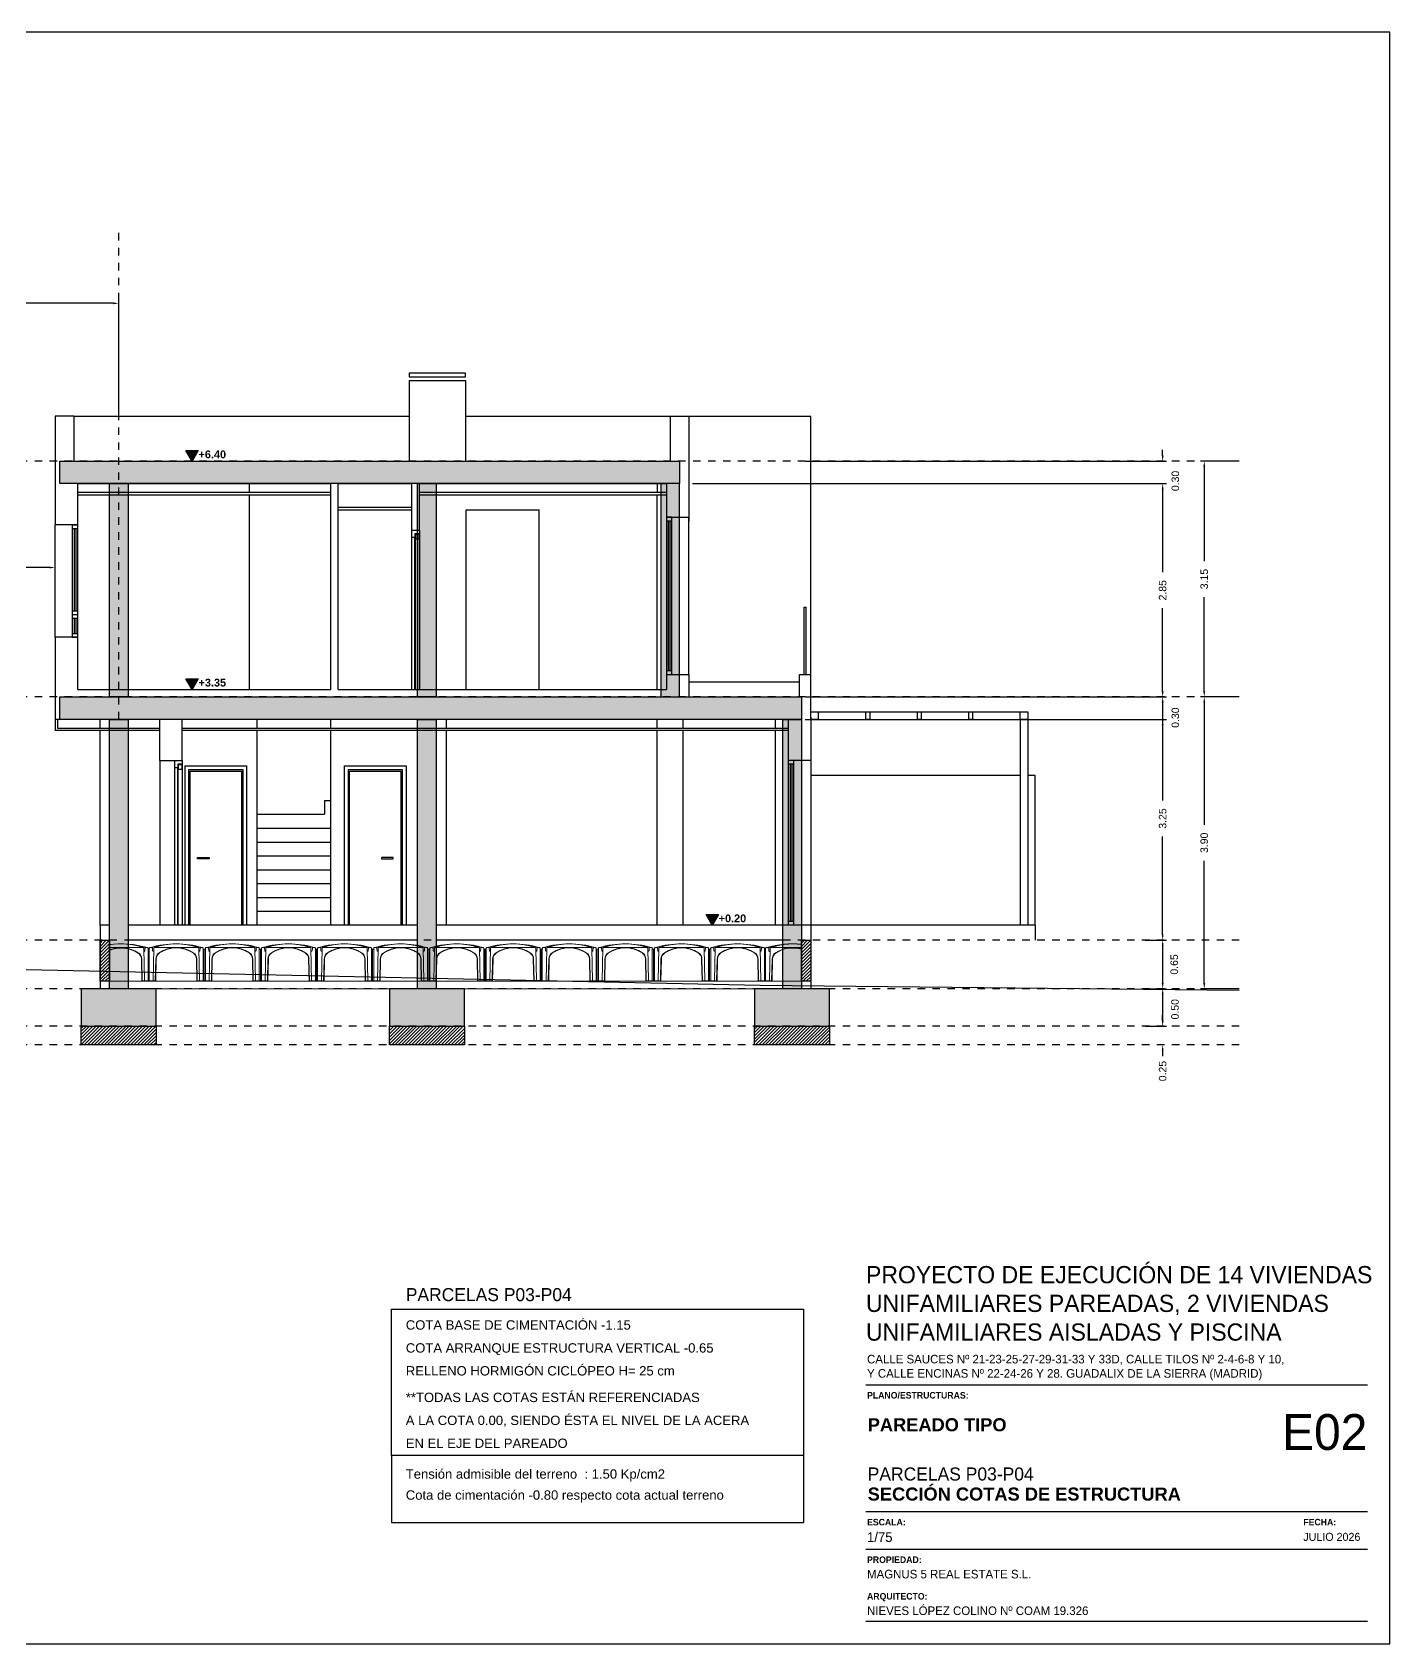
# Model space of a CAD drawing. Extents: x 2455 to 9764, y -806 to 181.
# Drawn here: x 4478.58 to 4496.73, y -409.26 to -387.73 of the extents above; entities that cross this region are included whole.
import ezdxf

# ---------------------------------------------------------------- set-up
doc = ezdxf.new("R2010")
doc.units = 0
doc.header["$LTSCALE"] = 0.2
doc.header["$MEASUREMENT"] = 0
doc.linetypes.add('CONTINUA', pattern=[0])
doc.linetypes.add('RAYITAS', pattern=[0.375, 0.25, -0.125])
doc.layers.get('0').update_dxf_attribs({"linetype": 'CONTINUOUS'})
doc.layers.add('01_cartela', color=6, linetype='CONTINUOUS', plot=False)
for name, color, linetype in [('01_cotas', 4, 'CONTINUOUS'), ('01_MONO inst', 254, 'CONTINUOUS'), ('01_muros', 1, 'CONTINUOUS'), ('01_perfil terreno natural', 170, 'CONTINUOUS'), ('01_proyección', 4, 'RAYITAS'), ('01_texto cartela', 4, 'CONTINUOUS'), ('CUADRO_LINEAS', 7, 'CONTINUOUS'), ('SOMBRAS2', 2, 'CONTINUOUS'), ('WL', 7, 'CONTINUOUS')]:
    doc.layers.add(name, color=color, linetype=linetype)
doc.layers.add('_CAVITI-AUX', color=2, linetype='CONTINUOUS', lineweight=5, plot=False)
doc.styles.add('Century Gothic', font='', dxfattribs={"height": 2})
doc.styles.add('Century Gothic_3', font='', dxfattribs={"height": 4.5})
doc.styles.add('Century Gothic_5', font='', dxfattribs={"height": 2.5})
doc.styles.add('Century Gothic_6', font='', dxfattribs={"height": 11})
doc.styles.add('Estilo1', font='swissel.ttf')
doc.styles.add('NIEVES3', font='swisseb.ttf')
doc.styles.add('ROMANS', font='romans')
doc.styles.get('Century Gothic').set_extended_font_data('Century Gothic')
doc.styles.get('Century Gothic_3').set_extended_font_data('Century Gothic')
doc.styles.get('Century Gothic_5').set_extended_font_data('Century Gothic')
doc.styles.get('Century Gothic_6').set_extended_font_data('Century Gothic')
doc.dimstyles.new('DECIMAL-50', dxfattribs={"dimtxt": 0.08, "dimasz": 0.15, "dimexe": 0.05, "dimexo": 0.05, "dimgap": 0.09, "dimtad": 0, "dimzin": 0, "dimdsep": 46, "dimtxsty": 'ROMANS', "dimblk": 'DOTSMALL', "dimcen": 0.09, "dimclrt": 7, "dimadec": 0, "dimazin": 0, "dimtfac": 1.38, "dimtix": 1, "dimtofl": 0, "dimtmove": 2, "dimatfit": 3, "dimldrblk": 'OBLIQUE', "dimfxl": 1, "dimtolj": 1, "dimtzin": 0, "dimarcsym": 0})

# ---------------------------------------------------------------- blocks, each defined once
blk = doc.blocks.new('C50_frontal')
for points in [[(0, 0.005), (0.1, 0.005), (0.1, 0), (0, 0), (0, 0.43), (0.008, 0.43, 0.414214), (0.015, 0.438)], [(0.073, 0.401, -0.505657), (0.059, 0.409), (0.056, 0.441, 0.383819), (0.046, 0.45), (0.025, 0.45, 0.414214), (0.015, 0.44), (0.015, 0.005)], [(0.065, 0.005), (0.074, 0.441, -0.383819), (0.084, 0.45), (0.666, 0.45, -0.383819), (0.676, 0.441), (0.685, 0.005)], [(0.655, 0.005), (0.649, 0.296, 0.24616), (0.602, 0.382, 0.30084), (0.148, 0.382, 0.246228), (0.101, 0.296), (0.095, 0.005)], [(0.65, 0.005), (0.644, 0.296, 0.24616), (0.599, 0.378, 0.30084), (0.151, 0.378, 0.246228), (0.106, 0.296), (0.1, 0.005)], [(0.75, 0.005), (0.65, 0.005), (0.65, 0), (0.75, 0), (0.75, 0.43), (0.742, 0.43, -0.414214), (0.735, 0.438)], [(0.677, 0.401, 0.505657), (0.691, 0.409), (0.694, 0.441, -0.383819), (0.704, 0.45), (0.725, 0.45, -0.414214), (0.735, 0.44), (0.735, 0.005)]]:
    blk.add_lwpolyline(points, format="xyb")
for centre, radius, start, end in [((0.375, -0.75), 1.25, 73.7398, 106.2602), ((0.375, -0.607), 1.107, 72.7173, 107.2827), ((0.373, -0.359), 0.859, 70.3508, 109.6492)]:
    blk.add_arc(centre, radius, start, end)
blk = doc.blocks.new('*D396')
at = {"layer": '01_cotas', "color": 0, "linetype": 'CONTINUA', "lineweight": -2, "transparency": 16777216}
for p, q in [((4494.667, -393.461), (4494.199, -393.461)), ((4494.667, -396.611), (4494.199, -396.611))]:
    blk.add_line(p, q, dxfattribs=at)
at = {"layer": '01_cotas', "color": 0, "lineweight": -2, "transparency": 16777216}
for p, q in [((4494.249, -393.536), (4494.249, -394.796)), ((4494.249, -396.536), (4494.249, -395.276))]:
    blk.add_line(p, q, dxfattribs=at)
at = {"layer": '01_cotas', "color": 0, "transparency": 16777216}
for points in [[(4494.237, -393.536), (4494.262, -393.536), (4494.249, -393.461)], [(4494.237, -396.536), (4494.262, -396.536), (4494.249, -396.611)]]:
    blk.add_solid(points, dxfattribs=at)
at = {"layer": '01_cotas', "color": 7, "transparency": 16777216, "insert": (4494.249, -395.036), "char_height": 0.1, "attachment_point": 5, "rotation": 90, "style": 'Estilo1'}
blk.add_mtext('\\A1;3.15', dxfattribs=at)
blk = doc.blocks.new('*D397')
at = {"layer": '01_cotas', "color": 0, "linetype": 'CONTINUA', "lineweight": -2, "transparency": 16777216}
for p, q in [((4494.667, -396.611), (4494.199, -396.611)), ((4494.667, -400.511), (4494.199, -400.511))]:
    blk.add_line(p, q, dxfattribs=at)
at = {"layer": '01_cotas', "color": 0, "lineweight": -2, "transparency": 16777216}
for p, q in [((4494.249, -396.686), (4494.249, -398.321)), ((4494.249, -400.436), (4494.249, -398.801))]:
    blk.add_line(p, q, dxfattribs=at)
at = {"layer": '01_cotas', "color": 0, "transparency": 16777216}
for points in [[(4494.237, -396.686), (4494.262, -396.686), (4494.249, -396.611)], [(4494.237, -400.436), (4494.262, -400.436), (4494.249, -400.511)]]:
    blk.add_solid(points, dxfattribs=at)
at = {"layer": '01_cotas', "color": 7, "transparency": 16777216, "insert": (4494.249, -398.561), "char_height": 0.1, "attachment_point": 5, "rotation": 90, "style": 'Estilo1'}
blk.add_mtext('\\A1;3.90', dxfattribs=at)
blk = doc.blocks.new('*D398')
at = {"layer": '01_cotas', "color": 0, "linetype": 'CONTINUA', "lineweight": -2, "transparency": 16777216}
for p, q in [((4493.459, -396.611), (4493.743, -396.611)), ((4493.459, -399.861), (4493.743, -399.861))]:
    blk.add_line(p, q, dxfattribs=at)
at = {"layer": '01_cotas', "color": 0, "lineweight": -2, "transparency": 16777216}
for p, q in [((4493.693, -396.686), (4493.693, -397.996)), ((4493.693, -399.786), (4493.693, -398.476))]:
    blk.add_line(p, q, dxfattribs=at)
at = {"layer": '01_cotas', "color": 0, "transparency": 16777216}
for points in [[(4493.681, -396.686), (4493.706, -396.686), (4493.693, -396.611)], [(4493.681, -399.786), (4493.706, -399.786), (4493.693, -399.861)]]:
    blk.add_solid(points, dxfattribs=at)
at = {"layer": '01_cotas', "color": 7, "transparency": 16777216, "insert": (4493.693, -398.236), "char_height": 0.1, "attachment_point": 5, "rotation": 90, "style": 'Estilo1'}
blk.add_mtext('\\A1;3.25', dxfattribs=at)
blk = doc.blocks.new('*D399')
at = {"layer": '01_cotas', "color": 0, "linetype": 'CONTINUA', "lineweight": -2, "transparency": 16777216}
for p, q in [((4493.509, -393.761), (4493.743, -393.761)), ((4493.509, -396.611), (4493.743, -396.611))]:
    blk.add_line(p, q, dxfattribs=at)
at = {"layer": '01_cotas', "color": 0, "lineweight": -2, "transparency": 16777216}
for p, q in [((4493.693, -393.836), (4493.693, -394.946)), ((4493.693, -396.536), (4493.693, -395.426))]:
    blk.add_line(p, q, dxfattribs=at)
at = {"layer": '01_cotas', "color": 0, "transparency": 16777216}
for points in [[(4493.681, -393.836), (4493.706, -393.836), (4493.693, -393.761)], [(4493.681, -396.536), (4493.706, -396.536), (4493.693, -396.611)]]:
    blk.add_solid(points, dxfattribs=at)
at = {"layer": '01_cotas', "color": 7, "transparency": 16777216, "insert": (4493.693, -395.186), "char_height": 0.1, "attachment_point": 5, "rotation": 90, "style": 'Estilo1'}
blk.add_mtext('\\A1;2.85', dxfattribs=at)
blk = doc.blocks.new('*D400')
at = {"layer": '01_cotas', "color": 0, "linetype": 'CONTINUA', "lineweight": -2, "transparency": 16777216}
for p, q in [((4488.915, -396.611), (4493.743, -396.611)), ((4488.915, -396.911), (4493.743, -396.911))]:
    blk.add_line(p, q, dxfattribs=at)
at = {"layer": '01_cotas', "color": 0, "lineweight": -2, "transparency": 16777216}
for p, q in [((4493.693, -396.536), (4493.693, -396.461)), ((4493.693, -396.986), (4493.693, -397.061))]:
    blk.add_line(p, q, dxfattribs=at)
at = {"layer": '01_cotas', "color": 0, "transparency": 16777216}
for points in [[(4493.681, -396.536), (4493.706, -396.536), (4493.693, -396.611)], [(4493.681, -396.986), (4493.706, -396.986), (4493.693, -396.911)]]:
    blk.add_solid(points, dxfattribs=at)
at = {"layer": '01_cotas', "color": 7, "transparency": 16777216, "insert": (4493.863, -396.888), "char_height": 0.1, "attachment_point": 5, "rotation": 90, "style": 'Estilo1'}
blk.add_mtext('\\A1;0.30', dxfattribs=at)
blk = doc.blocks.new('*D401')
at = {"layer": '01_cotas', "color": 0, "linetype": 'CONTINUA', "lineweight": -2, "transparency": 16777216}
for p, q in [((4493.459, -399.861), (4493.743, -399.861)), ((4493.459, -400.511), (4493.743, -400.511))]:
    blk.add_line(p, q, dxfattribs=at)
at = {"layer": '01_cotas', "color": 0, "lineweight": -2, "transparency": 16777216}
blk.add_line((4493.693, -399.936), (4493.693, -400.436), dxfattribs=at)
at = {"layer": '01_cotas', "color": 0, "transparency": 16777216}
for points in [[(4493.681, -399.936), (4493.706, -399.936), (4493.693, -399.861)], [(4493.681, -400.436), (4493.706, -400.436), (4493.693, -400.511)]]:
    blk.add_solid(points, dxfattribs=at)
at = {"layer": '01_cotas', "color": 7, "transparency": 16777216, "insert": (4493.848, -400.186), "char_height": 0.1, "attachment_point": 5, "rotation": 90, "style": 'Estilo1'}
blk.add_mtext('\\A1;0.65', dxfattribs=at)
blk = doc.blocks.new('*D402')
at = {"layer": '01_cotas', "color": 0, "linetype": 'CONTINUA', "lineweight": -2, "transparency": 16777216}
for p, q in [((4493.459, -400.511), (4493.743, -400.511)), ((4493.459, -401.011), (4493.743, -401.011))]:
    blk.add_line(p, q, dxfattribs=at)
at = {"layer": '01_cotas', "color": 0, "lineweight": -2, "transparency": 16777216}
blk.add_line((4493.693, -400.586), (4493.693, -400.936), dxfattribs=at)
at = {"layer": '01_cotas', "color": 0, "transparency": 16777216}
for points in [[(4493.681, -400.586), (4493.706, -400.586), (4493.693, -400.511)], [(4493.681, -400.936), (4493.706, -400.936), (4493.693, -401.011)]]:
    blk.add_solid(points, dxfattribs=at)
at = {"layer": '01_cotas', "color": 7, "transparency": 16777216, "insert": (4493.858, -400.785), "char_height": 0.1, "attachment_point": 5, "rotation": 90, "style": 'Estilo1'}
blk.add_mtext('\\A1;0.50', dxfattribs=at)
blk = doc.blocks.new('*D394')
at = {"layer": '01_cotas', "color": 0, "lineweight": -2, "transparency": 16777216}
for p, q in [((4493.693, -393.386), (4493.693, -393.311)), ((4493.693, -393.836), (4493.693, -393.911))]:
    blk.add_line(p, q, dxfattribs=at)
at = {"layer": '01_cotas', "color": 0, "linetype": 'CONTINUA', "lineweight": -2, "transparency": 16777216}
for p, q in [((4488.915, -393.461), (4493.743, -393.461)), ((4487.41, -393.761), (4493.743, -393.761))]:
    blk.add_line(p, q, dxfattribs=at)
at = {"layer": '01_cotas', "color": 0, "transparency": 16777216}
for points in [[(4493.681, -393.386), (4493.706, -393.386), (4493.693, -393.461)], [(4493.681, -393.836), (4493.706, -393.836), (4493.693, -393.761)]]:
    blk.add_solid(points, dxfattribs=at)
at = {"layer": '01_cotas', "color": 7, "transparency": 16777216, "insert": (4493.863, -393.725), "char_height": 0.1, "attachment_point": 5, "rotation": 90, "style": 'Estilo1'}
blk.add_mtext('\\A1;0.30', dxfattribs=at)
blk = doc.blocks.new('*D395')
at = {"layer": '01_cotas', "color": 0, "lineweight": -2, "transparency": 16777216}
for p, q in [((4493.693, -400.936), (4493.693, -400.861)), ((4493.693, -401.336), (4493.693, -401.411))]:
    blk.add_line(p, q, dxfattribs=at)
at = {"layer": '01_cotas', "color": 0, "transparency": 16777216}
for points in [[(4493.681, -400.936), (4493.706, -400.936), (4493.693, -401.011)], [(4493.681, -401.336), (4493.706, -401.336), (4493.693, -401.261)]]:
    blk.add_solid(points, dxfattribs=at)
at = {"layer": '01_cotas', "color": 7, "transparency": 16777216, "insert": (4493.693, -401.611), "char_height": 0.1, "attachment_point": 5, "rotation": 90, "style": 'Estilo1'}
blk.add_mtext('\\A1;0.25', dxfattribs=at)
blk = doc.blocks.new('*D449')
at = {"layer": '01_cotas', "color": 0, "linetype": 'CONTINUA', "lineweight": -2, "transparency": 16777216}
for p, q in [((4473.46, -392.811), (4473.46, -391.301)), ((4479.74, -392.811), (4479.74, -391.301))]:
    blk.add_line(p, q, dxfattribs=at)
at = {"layer": '01_cotas', "color": 0, "lineweight": -2, "transparency": 16777216}
for p, q in [((4473.535, -391.351), (4475.749, -391.351)), ((4479.665, -391.351), (4477.452, -391.351))]:
    blk.add_line(p, q, dxfattribs=at)
at = {"layer": '01_cotas', "color": 0, "transparency": 16777216}
for points in [[(4473.535, -391.339), (4473.535, -391.364), (4473.46, -391.351)], [(4479.665, -391.339), (4479.665, -391.364), (4479.74, -391.351)]]:
    blk.add_solid(points, dxfattribs=at)
at = {"layer": '01_cotas', "color": 7, "transparency": 16777216, "insert": (4476.6, -391.351), "char_height": 0.1, "width": 1.52292, "attachment_point": 5, "style": 'Estilo1'}
blk.add_mtext('\\A1;ORIGEN REPLANTEO P16\\P6.28', dxfattribs=at)
blk = doc.blocks.new('*D456')
at = {"layer": '01_cotas', "color": 0, "linetype": 'CONTINUA', "lineweight": -2, "transparency": 16777216}
for p, q in [((4473.46, -395.011), (4473.46, -394.832)), ((4478.89, -395.011), (4478.89, -394.832))]:
    blk.add_line(p, q, dxfattribs=at)
at = {"layer": '01_cotas', "color": 0, "lineweight": -2, "transparency": 16777216}
for p, q in [((4473.535, -394.882), (4475.169, -394.882)), ((4478.815, -394.882), (4477.182, -394.882))]:
    blk.add_line(p, q, dxfattribs=at)
at = {"layer": '01_cotas', "color": 0, "transparency": 16777216}
for points in [[(4473.535, -394.87), (4473.535, -394.895), (4473.46, -394.882)], [(4478.815, -394.87), (4478.815, -394.895), (4478.89, -394.882)]]:
    blk.add_solid(points, dxfattribs=at)
at = {"layer": '01_cotas', "color": 7, "transparency": 16777216, "insert": (4476.175, -394.882), "char_height": 0.1, "attachment_point": 5, "style": 'Estilo1'}
blk.add_mtext('\\A1;LÍNEA DE CERRAMIENTO\\P5.43', dxfattribs=at)

msp = doc.modelspace()

# ---------------------------------------------------------------- hatches: boundary and pattern name
at = {"layer": '01_MONO inst', "linetype": 'CONTINUA', "ltscale": 1.5}
h = msp.add_hatch(color=256, dxfattribs=at)
h.dxf.hatch_style = 1
h.paths.add_polyline_path([(4480.72, -393.461), (4480.637, -393.318), (4480.803, -393.318)])
h = msp.add_hatch(color=256, dxfattribs=at)
h.dxf.hatch_style = 1
h.paths.add_polyline_path([(4480.72, -396.511), (4480.637, -396.368), (4480.803, -396.368)])
h = msp.add_hatch(color=256, dxfattribs=at)
h.dxf.hatch_style = 1
h.paths.add_polyline_path([(4487.672, -399.661), (4487.59, -399.518), (4487.755, -399.518)])
at = {"layer": 'SOMBRAS2', "transparency": 33554534}
h = msp.add_hatch(color=254, dxfattribs=at)
h.dxf.hatch_style = 1
h.paths.add_polyline_path([(4478.955, -393.461), (4487.235, -393.461), (4487.235, -393.761), (4478.955, -393.761)])
h = msp.add_hatch(color=254, dxfattribs=at)
h.dxf.hatch_style = 1
h.paths.add_polyline_path([(4479.615, -393.761), (4479.865, -393.761), (4479.865, -396.611), (4479.615, -396.611)])
h = msp.add_hatch(color=254, dxfattribs=at)
h.dxf.hatch_style = 1
h.paths.add_polyline_path([(4483.735, -393.761), (4483.985, -393.761), (4483.985, -396.611), (4483.735, -396.611)])
h = msp.add_hatch(color=254, dxfattribs=at)
h.dxf.hatch_style = 1
h.paths.add_polyline_path([(4487.235, -393.761), (4486.985, -393.761), (4486.985, -396.611), (4487.235, -396.611)])
h = msp.add_hatch(color=254, dxfattribs=at)
h.dxf.hatch_style = 1
h.paths.add_polyline_path([(4478.955, -396.611), (4488.865, -396.611), (4488.865, -396.911), (4478.955, -396.911)])
h = msp.add_hatch(color=254, dxfattribs=at)
h.dxf.hatch_style = 1
h.paths.add_polyline_path([(4479.615, -396.911), (4479.865, -396.911), (4479.865, -400.511), (4479.615, -400.511)])
h = msp.add_hatch(color=254, dxfattribs=at)
h.dxf.hatch_style = 1
h.paths.add_polyline_path([(4483.735, -396.911), (4483.985, -396.911), (4483.985, -400.511), (4483.735, -400.511)])
h = msp.add_hatch(color=254, dxfattribs=at)
h.dxf.hatch_style = 1
h.paths.add_polyline_path([(4488.615, -396.911), (4488.865, -396.911), (4488.865, -400.511), (4488.615, -400.511)])
at = {"layer": 'SOMBRAS2'}
h = msp.add_hatch(dxfattribs=at)
h.set_pattern_fill('ANSI31', color=256, scale=0.25)
h.set_pattern_definition([(45, (38.846247, 0), (-0.02209708691, 0.02209708691), [])])
h.paths.add_polyline_path([(4479.49, -399.861), (4479.615, -399.861), (4479.615, -400.411), (4479.49, -400.411)])
h = msp.add_hatch(dxfattribs=at)
h.set_pattern_fill('ANSI31', color=256, scale=0.25)
h.set_pattern_definition([(45, (48.221247, 0), (-0.02209708691, 0.02209708691), [])])
h.paths.add_polyline_path([(4488.865, -399.861), (4488.99, -399.861), (4488.99, -400.411), (4488.865, -400.411)])
at = {"layer": 'SOMBRAS2', "transparency": 33554534}
h = msp.add_hatch(color=254, dxfattribs=at)
h.dxf.hatch_style = 1
h.paths.add_polyline_path([(4479.24, -401.011), (4480.24, -401.011), (4480.24, -400.511), (4479.24, -400.511)])
h = msp.add_hatch(color=254, dxfattribs=at)
h.dxf.hatch_style = 1
h.paths.add_polyline_path([(4483.36, -401.011), (4484.36, -401.011), (4484.36, -400.511), (4483.36, -400.511)])
h = msp.add_hatch(color=254, dxfattribs=at)
h.dxf.hatch_style = 1
h.paths.add_polyline_path([(4488.24, -401.011), (4489.24, -401.011), (4489.24, -400.511), (4488.24, -400.511)])
at = {"layer": 'SOMBRAS2'}
h = msp.add_hatch(dxfattribs=at)
h.set_pattern_fill('ANSI31', color=256, scale=0.25)
h.paths.add_polyline_path([(4479.24, -401.011), (4480.24, -401.011), (4480.24, -401.261), (4479.24, -401.261)])
h = msp.add_hatch(dxfattribs=at)
h.set_pattern_fill('ANSI31', color=256, scale=0.25)
h.paths.add_polyline_path([(4483.36, -401.011), (4484.36, -401.011), (4484.36, -401.261), (4483.36, -401.261)])
h = msp.add_hatch(dxfattribs=at)
h.set_pattern_fill('ANSI31', color=256, scale=0.25)
h.paths.add_polyline_path([(4488.24, -401.011), (4489.24, -401.011), (4489.24, -401.261), (4488.24, -401.261)])

# ---------------------------------------------------------------- linework, layer by layer
at = {"layer": '01_cartela', "color": 3}
msp.add_lwpolyline([(4466.091, -387.729), (4466.091, -409.264), (4496.729, -409.264), (4496.729, -387.729)], close=True, dxfattribs=at)
at = {"layer": '01_MONO inst'}
for p, q in [((4483.623, -392.385, 0), (4484.373, -392.385, 0)), ((4483.623, -392.385, 0), (4483.623, -393.461, 0)), ((4484.373, -392.385, 0), (4484.373, -393.461, 0)), ((4479.14, -392.861, 0), (4478.89, -392.861, 0)), ((4478.89, -392.861, 0), (4478.89, -394.311, 0)), ((4479.14, -392.861, 0), (4479.14, -393.461, 0)), ((4479.14, -392.861, 0), (4483.623, -392.861, 0)), ((4484.373, -392.861, 0), (4487.11, -392.861, 0)), ((4487.11, -392.861, 0), (4487.11, -393.461, 0)), ((4487.11, -392.861, 0), (4487.36, -392.861, 0)), ((4487.36, -392.861, 0), (4487.36, -394.261, 0)), ((4487.36, -392.861, 0), (4488.99, -392.861, 0)), ((4488.99, -396.311, 0), (4488.99, -392.862, 0)), ((4479.14, -393.461, 0), (4487.11, -393.461, 0)), ((4479.19, -393.761, 0), (4479.19, -394.311, 0)), ((4479.19, -393.761, 0), (4482.575, -393.761, 0)), ((4481.49, -393.881, 0), (4481.49, -393.761, 0)), ((4482.575, -396.511, 0), (4482.575, -393.761, 0)), ((4482.675, -393.761, 0), (4483.66, -393.761, 0)), ((4482.675, -396.511, 0), (4482.675, -393.761, 0)), ((4483.66, -394.381, 0), (4483.66, -393.761, 0)), ((4483.76, -393.761, 0), (4487.06, -393.761, 0)), ((4483.76, -394.381, 0), (4483.76, -393.761, 0)), ((4486.935, -393.761, 0), (4486.935, -393.881, 0)), ((4487.06, -393.761, 0), (4487.06, -394.261, 0)), ((4482.575, -393.881, 0), (4479.19, -393.881, 0)), ((4479.19, -393.911, 0), (4482.575, -393.911, 0)), ((4481.49, -396.511, 0), (4481.49, -393.911, 0)), ((4483.66, -394.081, 0), (4482.675, -394.081, 0)), ((4487.06, -393.881, 0), (4483.76, -393.881, 0)), ((4483.76, -393.911, 0), (4487.06, -393.911, 0)), ((4486.935, -396.511, 0), (4486.935, -393.911, 0)), ((4482.675, -394.111, 0), (4483.66, -394.111, 0)), ((4484.385, -396.511, 0), (4484.385, -394.111, 0)), ((4484.385, -394.111, 0), (4485.36, -394.111, 0)), ((4485.36, -396.511, 0), (4485.36, -394.111, 0)), ((4487.06, -394.211, 0), (4487.36, -394.211, 0)), ((4479.19, -394.311, 0), (4478.89, -394.311, 0)), ((4483.66, -394.381, 0), (4483.76, -394.381, 0)), ((4483.66, -394.481, 0), (4483.66, -394.381, 0)), ((4483.699, -394.481, 0), (4483.66, -394.481, 0)), ((4483.66, -396.511, 0), (4483.66, -394.481, 0)), ((4483.76, -394.431, 0), (4483.699, -394.431, 0)), ((4483.699, -394.431, 0), (4483.699, -394.481, 0)), ((4483.699, -396.511, 0), (4483.699, -394.481, 0)), ((4483.705, -396.511, 0), (4483.705, -394.497, 0)), ((4483.756, -394.497, 0), (4483.756, -396.511, 0)), ((4483.76, -394.381, 0), (4483.76, -394.431, 0)), ((4483.76, -394.431, 0), (4483.76, -396.511, 0)), ((4478.89, -395.811, 0), (4478.89, -396.961, 0)), ((4479.19, -395.811, 0), (4478.89, -395.811, 0)), ((4479.19, -395.811, 0), (4479.19, -396.511, 0)), ((4487.06, -396.311, 0), (4487.06, -396.511, 0)), ((4487.06, -396.311, 0), (4487.36, -396.311, 0)), ((4487.36, -396.311, 0), (4487.36, -396.611, 0)), ((4488.84, -396.611, 0), (4488.84, -396.311, 0)), ((4488.84, -396.311, 0), (4488.99, -396.311, 0)), ((4488.99, -396.831, 0), (4488.99, -396.311, 0)), ((4479.19, -396.511, 0), (4482.575, -396.511, 0)), ((4482.675, -396.511, 0), (4487.06, -396.511, 0)), ((4487.36, -396.611, 0), (4488.84, -396.611, 0)), ((4488.99, -396.881, 0), (4488.99, -397.461, 0)), ((4480.29, -396.911, 0), (4478.89, -396.911, 0)), ((4478.89, -396.911, 0), (4478.89, -397.061, 0)), ((4480.29, -397.061, 0), (4478.89, -397.061, 0)), ((4478.92, -396.911, 0), (4478.92, -397.031, 0)), ((4480.29, -397.031, 0), (4478.92, -397.031, 0)), ((4479.49, -397.031, 0), (4479.49, -396.911, 0)), ((4479.49, -399.661, 0), (4479.49, -397.061, 0)), ((4480.29, -397.461, 0), (4480.29, -396.911, 0)), ((4480.59, -397.461, 0), (4480.59, -396.911, 0)), ((4488.69, -396.911, 0), (4480.59, -396.911, 0)), ((4488.69, -397.031, 0), (4480.59, -397.031, 0)), ((4488.69, -397.061, 0), (4480.59, -397.061, 0)), ((4481.59, -397.031, 0), (4481.59, -396.911, 0)), ((4481.59, -399.661, 0), (4481.59, -397.061, 0)), ((4482.575, -397.031, 0), (4482.575, -396.911, 0)), ((4482.575, -399.661, 0), (4482.575, -397.061, 0)), ((4484.12, -397.031, 0), (4484.12, -396.911, 0)), ((4484.12, -399.661, 0), (4484.12, -397.061, 0)), ((4486.935, -397.031, 0), (4486.935, -396.911, 0)), ((4486.935, -399.661, 0), (4486.935, -397.061, 0)), ((4487.285, -397.031, 0), (4487.285, -396.911, 0)), ((4487.285, -399.661, 0), (4487.285, -397.061, 0)), ((4488.52, -397.031, 0), (4488.52, -396.911, 0)), ((4488.52, -399.661, 0), (4488.52, -397.061, 0)), ((4488.69, -396.911, 0), (4488.69, -397.461, 0)), ((4480.29, -397.461, 0), (4480.59, -397.461, 0)), ((4480.29, -397.461, 0), (4480.29, -399.661, 0)), ((4480.49, -397.561, 0), (4480.49, -397.461, 0)), ((4480.59, -397.511, 0), (4480.529, -397.511, 0)), ((4480.529, -397.511, 0), (4480.529, -397.561, 0)), ((4480.59, -397.461, 0), (4480.59, -397.511, 0)), ((4480.59, -397.511, 0), (4480.59, -399.661, 0)), ((4488.99, -397.461, 0), (4488.69, -397.461, 0)), ((4480.529, -397.561, 0), (4480.49, -397.561, 0)), ((4480.49, -399.661, 0), (4480.49, -397.561, 0)), ((4480.529, -399.661, 0), (4480.529, -397.561, 0)), ((4480.535, -399.661, 0), (4480.535, -397.577, 0)), ((4480.586, -397.577, 0), (4480.586, -399.661, 0)), ((4481.59, -398.179, 0), (4482.49, -398.179, 0)), ((4482.49, -397.994, 0), (4482.49, -398.179, 0)), ((4482.49, -397.994, 0), (4482.575, -397.994, 0)), ((4481.59, -398.364, 0), (4482.575, -398.364, 0)), ((4481.59, -398.55, 0), (4482.575, -398.55, 0)), ((4481.59, -398.735, 0), (4482.575, -398.735, 0)), ((4481.59, -398.92, 0), (4482.575, -398.92, 0)), ((4481.59, -399.105, 0), (4482.575, -399.105, 0)), ((4481.59, -399.291, 0), (4482.575, -399.291, 0)), ((4479.615, -399.661, 0), (4479.49, -399.661, 0)), ((4479.49, -399.661, 0), (4479.49, -400.511, 0)), ((4483.735, -399.661, 0), (4479.865, -399.661, 0)), ((4481.59, -399.476, 0), (4482.575, -399.476, 0)), ((4491.99, -399.661, 0), (4483.985, -399.661, 0)), ((4491.99, -399.661, 0), (4491.99, -399.861, 0)), ((4483.735, -399.861, 0), (4479.865, -399.861, 0)), ((4488.615, -399.861, 0), (4483.985, -399.861, 0))]:
    msp.add_line(p, q, dxfattribs=at)
at = {"layer": '01_MONO inst', "linetype": 'CONTINUA'}
for p, q in [((4487.06, -394.211, 0), (4487.06, -396.311, 0)), ((4487.13, -394.211, 0), (4487.06, -394.211, 0)), ((4487.13, -394.211, 0), (4487.06, -394.211, 0)), ((4487.13, -394.261, 0), (4487.06, -394.261, 0)), ((4487.083, -394.261, 0), (4487.083, -396.261, 0)), ((4487.107, -394.261, 0), (4487.107, -396.261, 0)), ((4487.13, -394.211, 0), (4487.13, -396.311, 0)), ((4487.36, -396.311, 0), (4487.36, -394.211, 0)), ((4478.89, -395.811, 0), (4478.89, -394.311, 0)), ((4479.12, -394.311, 0), (4479.19, -394.311, 0)), ((4479.12, -394.311, 0), (4479.19, -394.311, 0)), ((4479.12, -394.311, 0), (4479.12, -395.811, 0)), ((4479.12, -394.361, 0), (4479.19, -394.361, 0)), ((4479.143, -394.361, 0), (4479.143, -395.461, 0)), ((4479.167, -394.361, 0), (4479.167, -395.461, 0)), ((4479.19, -394.311, 0), (4479.19, -395.811, 0)), ((4479.12, -395.461, 0), (4479.19, -395.461, 0)), ((4479.12, -395.511, 0), (4479.19, -395.511, 0)), ((4479.12, -395.561, 0), (4479.19, -395.561, 0)), ((4479.143, -395.561, 0), (4479.143, -395.763, 0)), ((4479.167, -395.561, 0), (4479.167, -395.763, 0)), ((4488.9, -395.411, 0), (4488.93, -395.411, 0)), ((4488.9, -396.311, 0), (4488.9, -395.411, 0)), ((4488.93, -396.311, 0), (4488.93, -395.411, 0)), ((4479.12, -395.763, 0), (4479.19, -395.763, 0)), ((4479.12, -395.813, 0), (4479.19, -395.813, 0)), ((4487.13, -396.261, 0), (4487.06, -396.261, 0)), ((4487.36, -396.411, 0), (4488.84, -396.411, 0)), ((4489.09, -396.811, 0), (4489.728, -396.811, 0)), ((4489.778, -396.811, 0), (4490.415, -396.811, 0)), ((4490.465, -396.811, 0), (4491.103, -396.811, 0)), ((4491.153, -396.811, 0), (4491.79, -396.811, 0)), ((4489.09, -396.911, 0), (4489.728, -396.911, 0)), ((4489.778, -396.911, 0), (4490.415, -396.911, 0)), ((4490.465, -396.911, 0), (4491.103, -396.911, 0)), ((4491.153, -396.911, 0), (4491.79, -396.911, 0)), ((4491.79, -396.911, 0), (4491.79, -399.661, 0)), ((4491.89, -396.911, 0), (4491.89, -399.661, 0)), ((4480.625, -397.531, 0), (4481.45, -397.531, 0)), ((4480.625, -397.531, 0), (4480.625, -399.661, 0)), ((4481.45, -397.531, 0), (4481.45, -399.661, 0)), ((4482.755, -397.531, 0), (4483.58, -397.531, 0)), ((4482.755, -397.531, 0), (4482.755, -399.661, 0)), ((4483.58, -397.531, 0), (4483.58, -399.661, 0)), ((4488.69, -397.461, 0), (4488.69, -399.661, 0)), ((4488.76, -397.461, 0), (4488.69, -397.461, 0)), ((4488.76, -397.461, 0), (4488.69, -397.461, 0)), ((4488.76, -397.511, 0), (4488.69, -397.511, 0)), ((4488.713, -397.511, 0), (4488.713, -399.611, 0)), ((4488.737, -397.511, 0), (4488.737, -399.611, 0)), ((4488.76, -397.461, 0), (4488.76, -399.661, 0)), ((4488.99, -397.461, 0), (4488.99, -400.511, 0)), ((4480.675, -397.581, 0), (4480.675, -399.661, 0)), ((4480.675, -397.581, 0), (4481.4, -397.581, 0)), ((4480.695, -399.661, 0), (4480.695, -397.604, 0)), ((4480.695, -397.604, 0), (4481.38, -397.604, 0)), ((4481.38, -397.604, 0), (4481.38, -399.661, 0)), ((4481.4, -397.581, 0), (4481.4, -399.661, 0)), ((4482.805, -397.581, 0), (4482.805, -399.661, 0)), ((4482.805, -397.581, 0), (4483.53, -397.581, 0)), ((4482.825, -399.661, 0), (4482.825, -397.604, 0)), ((4482.825, -397.604, 0), (4483.51, -397.604, 0)), ((4483.51, -397.604, 0), (4483.51, -399.661, 0)), ((4483.53, -397.581, 0), (4483.53, -399.661, 0)), ((4491.79, -397.661, 0), (4488.99, -397.661, 0)), ((4491.99, -397.661, 0), (4491.89, -397.661, 0)), ((4491.99, -399.661, 0), (4491.99, -397.661, 0)), ((4488.76, -399.611, 0), (4488.69, -399.611, 0))]:
    msp.add_line(p, q, dxfattribs=at)
at = {"layer": '01_MONO inst', "elevation": 0}
for points in [[(4484.373, -392.287), (4483.623, -392.287), (4483.623, -392.336), (4484.373, -392.336)], [(4483.705, -394.439), (4483.705, -394.497), (4483.756, -394.497), (4483.756, -394.439)], [(4488.99, -396.811), (4489.09, -396.811), (4489.09, -396.911), (4488.99, -396.911)], [(4489.728, -396.811), (4489.778, -396.811), (4489.778, -396.911), (4489.728, -396.911)], [(4490.415, -396.811), (4490.465, -396.811), (4490.465, -396.911), (4490.415, -396.911)], [(4491.103, -396.811), (4491.153, -396.811), (4491.153, -396.911), (4491.103, -396.911)], [(4491.79, -396.811), (4491.89, -396.811), (4491.89, -396.911), (4491.79, -396.911)], [(4480.535, -397.519), (4480.535, -397.577), (4480.586, -397.577), (4480.586, -397.519)]]:
    msp.add_lwpolyline(points, close=True, dxfattribs=at)
at = {"layer": '01_MONO inst', "linetype": 'CONTINUA', "ltscale": 1.5, "elevation": 0}
for points in [[(4480.72, -393.461), (4480.637, -393.318), (4480.803, -393.318)], [(4480.72, -396.511), (4480.637, -396.368), (4480.803, -396.368)], [(4487.672, -399.661), (4487.59, -399.518), (4487.755, -399.518)]]:
    msp.add_lwpolyline(points, close=True, dxfattribs=at)
at = {"layer": '01_MONO inst', "linetype": 'CONTINUA', "elevation": 0}
for points in [[(4480.795, -398.775), (4480.795, -398.756), (4480.951, -398.756), (4480.951, -398.775)], [(4483.41, -398.775), (4483.41, -398.756), (4483.254, -398.756), (4483.254, -398.775)]]:
    msp.add_lwpolyline(points, close=True, dxfattribs=at)
at = {"layer": '01_muros', "elevation": 0}
for points in [[(4478.955, -393.461), (4487.235, -393.461), (4487.235, -393.761), (4478.955, -393.761)], [(4479.615, -393.761), (4479.865, -393.761), (4479.865, -396.611), (4479.615, -396.611)], [(4483.735, -393.761), (4483.985, -393.761), (4483.985, -396.611), (4483.735, -396.611)], [(4487.235, -393.761), (4486.985, -393.761), (4486.985, -396.611), (4487.235, -396.611)], [(4478.955, -396.611), (4488.865, -396.611), (4488.865, -396.911), (4478.955, -396.911)], [(4479.615, -396.911), (4479.865, -396.911), (4479.865, -400.511), (4479.615, -400.511)], [(4483.735, -396.911), (4483.985, -396.911), (4483.985, -400.511), (4483.735, -400.511)], [(4488.615, -396.911), (4488.865, -396.911), (4488.865, -400.511), (4488.615, -400.511)], [(4479.49, -399.861), (4479.615, -399.861), (4479.615, -400.411), (4479.49, -400.411)], [(4488.865, -399.861), (4488.99, -399.861), (4488.99, -400.411), (4488.865, -400.411)], [(4479.24, -401.011), (4480.24, -401.011), (4480.24, -400.511), (4479.24, -400.511)], [(4483.36, -401.011), (4484.36, -401.011), (4484.36, -400.511), (4483.36, -400.511)], [(4488.24, -401.011), (4489.24, -401.011), (4489.24, -400.511), (4488.24, -400.511)], [(4479.24, -401.011), (4480.24, -401.011), (4480.24, -401.261), (4479.24, -401.261)], [(4483.36, -401.011), (4484.36, -401.011), (4484.36, -401.261), (4483.36, -401.261)], [(4488.24, -401.011), (4489.24, -401.011), (4489.24, -401.261), (4488.24, -401.261)]]:
    msp.add_lwpolyline(points, close=True, dxfattribs=at)
at = {"layer": '01_perfil terreno natural', "elevation": 0}
msp.add_lwpolyline([(4473.46, -399.861), (4473.768, -399.961), (4476.415, -400.211), (4488.313, -400.461), (4494.717, -400.532)], dxfattribs=at)
at = {"layer": '01_proyección', "color": 10}
for p, q in [((4479.74, -396.911, 0), (4479.74, -390.356, 0)), ((4494.717, -399.861, 0), (4467.301, -399.861, 0))]:
    msp.add_line(p, q, dxfattribs=at)
at = {"layer": '01_proyección', "color": 120}
for p, q in [((4494.717, -393.461, 0), (4467.301, -393.461, 0)), ((4494.717, -396.611, 0), (4467.301, -396.611, 0)), ((4494.717, -400.511, 0), (4467.301, -400.511, 0)), ((4494.717, -401.011, 0), (4467.301, -401.011, 0)), ((4494.717, -401.261, 0), (4467.301, -401.261, 0))]:
    msp.add_line(p, q, dxfattribs=at)
at = {"layer": '01_texto cartela', "color": 5}
for p, q in [((4489.728, -405.803), (4496.429, -405.803)), ((4489.728, -407.497), (4496.429, -407.497)), ((4489.728, -408), (4496.429, -408)), ((4489.728, -408.964), (4496.429, -408.964))]:
    msp.add_line(p, q, dxfattribs=at)
at = {"layer": '_CAVITI-AUX'}
for p, q in [((4479.49, -400.411, 0), (4483.985, -400.411)), ((4480.24, -400.511, 0), (4483.36, -400.511, 0)), ((4483.985, -400.411, 0), (4488.99, -400.411, 0)), ((4484.36, -400.511, 0), (4488.24, -400.511, 0))]:
    msp.add_line(p, q, dxfattribs=at)
for points in [[(4479.615, -399.961), (4480.065, -399.961, -0.383819), (4480.075, -399.97), (4480.084, -400.406)], [(4480.054, -400.406), (4480.048, -400.115, 0.24616), (4480.001, -400.03, 0.250231), (4479.615, -399.993, 0.250231)], [(4480.049, -400.406), (4480.043, -400.115, 0.24616), (4479.998, -400.034, 0.251601), (4479.615, -399.999, 0.251601)], [(4480.149, -400.406), (4480.049, -400.406), (4480.049, -400.411), (4480.149, -400.411), (4480.149, -399.981), (4480.142, -399.981, -0.414214), (4480.134, -399.974)], [(4480.076, -400.011, 0.505657), (4480.09, -400.002), (4480.093, -399.97, -0.383819), (4480.103, -399.961), (4480.124, -399.961, -0.414214), (4480.134, -399.971), (4480.134, -400.406)], [(4488.372, -400.406), (4488.472, -400.406), (4488.472, -400.411), (4488.372, -400.411), (4488.372, -399.981), (4488.379, -399.981, 0.414214), (4488.387, -399.974)], [(4488.445, -400.011, -0.505657), (4488.431, -400.002), (4488.428, -399.97, 0.383819), (4488.418, -399.961), (4488.397, -399.961, 0.414214), (4488.387, -399.971), (4488.387, -400.406)], [(4488.865, -399.961), (4488.456, -399.961, 0.383819), (4488.446, -399.97), (4488.437, -400.406)], [(4488.467, -400.406), (4488.473, -400.115, -0.24616), (4488.52, -400.03, -0.222885), (4488.865, -399.979, -0.222885)], [(4488.472, -400.406), (4488.478, -400.115, -0.24616), (4488.523, -400.034, -0.223859), (4488.865, -399.984, -0.223859)]]:
    msp.add_lwpolyline(points, format="xyb", dxfattribs=at)
for centre, radius, start, end in [((4479.774, -401.161), 1.25, 73.7398, 97.2958), ((4479.772, -400.77), 0.859, 70.3508, 100.5003), ((4479.774, -401.019), 1.107, 72.7173, 98.2413), ((4488.747, -401.161), 1.25, 84.5528, 106.2602), ((4488.747, -401.019), 1.107, 83.8489, 107.2827), ((4488.749, -400.77), 0.859, 82.2086, 109.6492)]:
    msp.add_arc(centre, radius, start, end, dxfattribs=at)
at = {"layer": 'CUADRO_LINEAS'}
for p, q in [((4483.387, -406.747), (4483.387, -407.644)), ((4488.891, -406.747), (4488.891, -407.644)), ((4483.387, -407.644), (4488.891, -407.644))]:
    msp.add_line(p, q, dxfattribs=at)
msp.add_lwpolyline([(4483.387, -404.794), (4488.891, -404.794), (4488.891, -406.747), (4483.387, -406.747)], close=True, dxfattribs=at)

# ---------------------------------------------------------------- block references
at = {"layer": '_CAVITI-AUX'}
for p in [(4480.134, -400.411), (4480.884, -400.411), (4481.634, -400.411), (4482.384, -400.411), (4483.134, -400.411), (4483.885, -400.411)]:
    msp.add_blockref('C50_frontal', p, dxfattribs=at)
at = {"layer": '_CAVITI-AUX', "xscale": -1}
for p in [(4485.387, -400.411), (4486.137, -400.411), (4486.887, -400.411), (4487.637, -400.411), (4488.387, -400.411)]:
    msp.add_blockref('C50_frontal', p, dxfattribs=at)

# ---------------------------------------------------------------- texts
at = {"layer": '01_MONO inst', "ltscale": 1.5, "style": 'NIEVES3'}
for s, p in [('+6.40', (4480.807, -393.422, 0)), ('+3.35', (4480.807, -396.472, 0)), ('+0.20', (4487.759, -399.622, 0))]:
    msp.add_text(s, height=0.1041, dxfattribs=at).set_placement(p)
at = {"layer": '01_texto cartela', "color": 5}
for s, insert, char_height, width, attachment_point, style in [('\\PPROYECTO DE EJECUCIÓN DE 14 VIVIENDAS UNIFAMILIARES PAREADAS, 2 VIVIENDAS UNIFAMILIARES AISLADAS Y PISCINA', (4489.728, -403.833), 0.23, 6.82217, 1, 'Century Gothic_3'), ('CALLE SAUCES Nº 21-23-25-27-29-31-33 Y 33D, CALLE TILOS Nº 2-4-6-8 Y 10, \\PY CALLE ENCINAS Nº 22-24-26 Y 28. GUADALIX DE LA SIERRA (MADRID)', (4489.742, -405.403), 0.11455, 9.24681, 1, 'Century Gothic'), ('{\\fCentury Gothic|b1|i0|c0|p34;PLANO/ESTRUCTURAS: }', (4489.742, -405.9), 0.08701, 2.11715, 1, 'Century Gothic'), ('\\pt2.3273;\\PPARCELAS P03-P04 ', (4489.751, -407.085), 0.17455, 7.00908, 7, 'Century Gothic_5'), ('\\pt2.3273;SECCIÓN COTAS DE ESTRUCTURA', (4489.751, -407.353), 0.17455, 7.00908, 7, 'NIEVES3'), ('{\\fCentury Gothic|b1|i0|c0|p34;ESCALA: }', (4489.742, -407.595), 0.08701, 2.11715, 1, 'Century Gothic'), ('{\\fCentury Gothic|b1|i0|c0|p34;FECHA: }', (4495.573, -407.595), 0.08701, 2.11715, 1, 'Century Gothic'), ('1/75', (4489.742, -407.773), 0.1309, 2.11715, 1, 'Century Gothic'), ('JULIO 2026', (4495.573, -407.782), 0.1069, 3.50438, 1, 'Century Gothic'), ('{\\fCentury Gothic|b1|i0|c0|p34;PROPIEDAD:}', (4489.742, -408.097), 0.08701, 0.83709, 1, 'Century Gothic'), ('MAGNUS 5 REAL ESTATE S.L.', (4489.742, -408.276), 0.11455, 4.88231, 1, 'Century Gothic'), ('{\\fCentury Gothic|b1|i0|c0|p34;ARQUITECTO:}', (4489.742, -408.586), 0.08701, 0.83709, 1, 'Century Gothic'), ('NIEVES LÓPEZ COLINO Nº COAM 19.326', (4489.742, -408.765), 0.11455, 3.65153, 1, 'Century Gothic')]:
    msp.add_mtext(s, dxfattribs=dict(at, insert=insert, char_height=char_height, width=width, attachment_point=attachment_point, style=style))
at = {"layer": '01_texto cartela', "color": 10, "insert": (4483.577, -404.688), "char_height": 0.17455, "width": 7.00908, "attachment_point": 7, "style": 'Century Gothic_5'}
msp.add_mtext('\\pt2.3273;\\PPARCELAS P03-P04 ', dxfattribs=at)
at = {"layer": '01_texto cartela', "color": 1}
for s, insert, char_height, width, attachment_point, style in [('\\pt2.3273;PAREADO TIPO ', (4489.751, -406.427), 0.17455, 7.00908, 7, 'NIEVES3'), ('E02', (4496.429, -406.195), 0.4786, 1.04985, 3, 'Century Gothic_6')]:
    msp.add_mtext(s, dxfattribs=dict(at, insert=insert, char_height=char_height, width=width, attachment_point=attachment_point, style=style))
at = {"layer": 'WL', "color": 5, "linetype": 'Continuous', "style": 'Estilo1'}
for s, p in [('COTA BASE DE CIMENTACIÓN -1.15', (4483.577, -405.066)), ('COTA ARRANQUE ESTRUCTURA VERTICAL -0.65', (4483.577, -405.373)), ('**TODAS LAS COTAS ESTÁN REFERENCIADAS ', (4483.577, -406.034)), ('A LA COTA 0.00, SIENDO ÉSTA EL NIVEL DE LA ACERA ', (4483.577, -406.341)), ('EN EL EJE DEL PAREADO', (4483.577, -406.647))]:
    msp.add_text(s, height=0.125, dxfattribs=at).set_placement(p)
at = {"layer": 'WL', "color": 10, "linetype": 'Continuous', "style": 'Estilo1'}
for s, p in [('RELLENO HORMIGÓN CICLÓPEO H= 25 cm', (4483.577, -405.679)), ('Tensión admisible del terreno  : 1.50 Kp/cm2', (4483.577, -407.058)), ('Cota de cimentación -0.80 respecto cota actual terreno', (4483.577, -407.339))]:
    msp.add_text(s, height=0.125, dxfattribs=at).set_placement(p)

# ---------------------------------------------------------------- dimensions: what is measured, and where the dimension line sits
at = {"layer": '01_cotas'}
for base, p1, p2, text, picture, middle in [((4473.46, -391.351), (4479.74, -392.861, 0), (4473.46, -392.861, 0), 'ORIGEN REPLANTEO P16\\P<>', '*D449', (4476.6, -391.351)), ((4473.46, -394.882), (4478.89, -395.061, 0), (4473.46, -395.061, 0), 'LÍNEA DE CERRAMIENTO\\P<>', '*D456', (4476.175, -394.882))]:
    dim = msp.add_linear_dim(base=base, p1=p1, p2=p2, text=text, dimstyle='DECIMAL-50', override={"dimtxt": 0.1, "dimasz": 0.075, "dimtxsty": 'Estilo1', "dimsah": 1, "dimfxl": 0.09, "dimarcsym": 2}, dxfattribs=at)
    dim.commit()
    dim.dimension.update_dxf_attribs({"geometry": picture, "text_midpoint": middle})
for base, p1, p2, picture, middle in [((4493.693, -393.761), (4488.865, -393.461, 0), (4487.36, -393.761, 0), '*D394', (4493.863, -393.725)), ((4493.693, -396.911), (4488.865, -396.611, 0), (4488.865, -396.911, 0), '*D400', (4493.863, -396.888)), ((4493.693, -400.511), (4493.409, -399.861, 0), (4493.409, -400.511, 0), '*D401', (4493.848, -400.186)), ((4493.693, -401.011), (4493.409, -400.511, 0), (4493.409, -401.011, 0), '*D402', (4493.858, -400.785)), ((4493.693, -401.261), (4493.693, -401.011), (4493.693, -401.261, 0), '*D395', (4493.693, -401.611))]:
    dim = msp.add_linear_dim(base=base, p1=p1, p2=p2, angle=90, dimstyle='DECIMAL-50', override={"dimtxt": 0.1, "dimasz": 0.075, "dimtxsty": 'Estilo1', "dimsah": 1, "dimfxl": 0.09, "dimarcsym": 2}, dxfattribs=at)
    dim.commit()
    dim.dimension.update_dxf_attribs({"geometry": picture, "text_midpoint": middle, "dimtype": 160})
for base, p1, p2, picture, middle in [((4494.249, -396.611), (4494.717, -393.461, 0), (4494.717, -396.611, 0), '*D396', (4494.249, -395.036)), ((4493.693, -393.761), (4493.459, -396.611), (4493.459, -393.761), '*D399', (4493.693, -395.186)), ((4493.693, -396.611), (4493.409, -399.861, 0), (4493.409, -396.611, 0), '*D398', (4493.693, -398.236)), ((4494.249, -400.511), (4494.717, -396.611, 0), (4494.717, -400.511, 0), '*D397', (4494.249, -398.561))]:
    dim = msp.add_linear_dim(base=base, p1=p1, p2=p2, angle=90, dimstyle='DECIMAL-50', override={"dimtxt": 0.1, "dimasz": 0.075, "dimtxsty": 'Estilo1', "dimsah": 1, "dimfxl": 0.09, "dimarcsym": 2}, dxfattribs=at)
    dim.commit()
    dim.dimension.update_dxf_attribs({"geometry": picture, "text_midpoint": middle})

doc.saveas('drawing.dxf')
